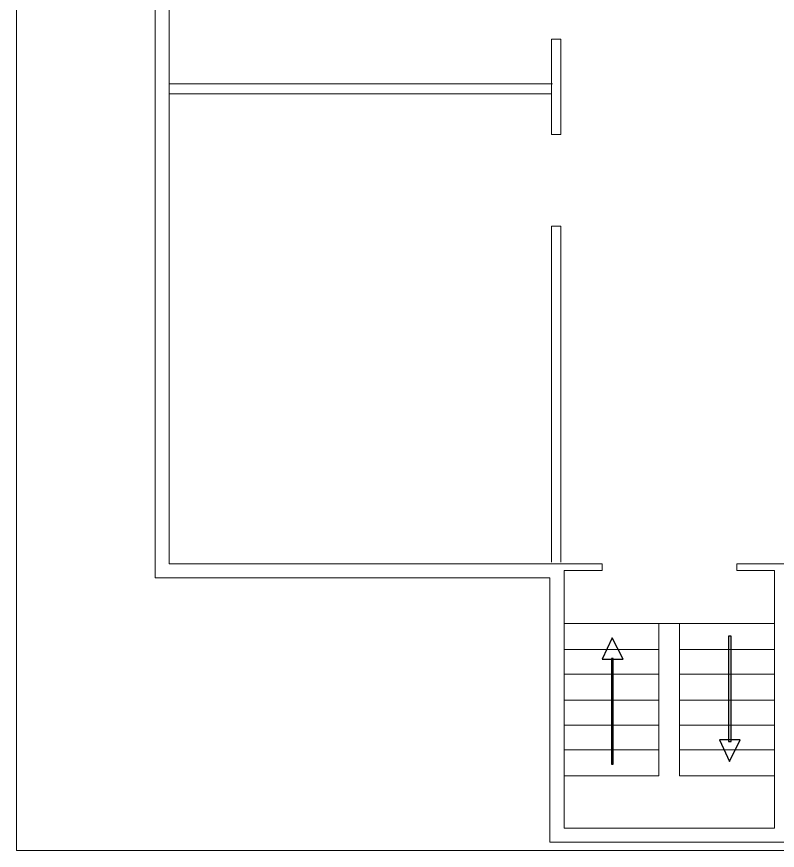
# Model space of a CAD drawing. Header units: inches. Extents: x -3.21 to 2.97, y -3.82 to 4.4.
# Drawn here: x -3.213 to -0.728, y -3.815 to -1.093 of the extents above; entities that cross this region are included whole.
import ezdxf

# ---------------------------------------------------------------- set-up
doc = ezdxf.new("R2010")
doc.units = ezdxf.units.IN
doc.header["$MEASUREMENT"] = 0
doc.layers.add('Layer 1', color=7, linetype='Continuous')

msp = doc.modelspace()

# ---------------------------------------------------------------- linework, layer by layer
at = {"layer": 'Layer 1', "color": 250, "lineweight": 5}
msp.add_open_spline([(-3.2134, 4.3998), (-3.2134, 4.3998), (2.9714, 4.3998), (2.9714, 4.3998), (2.9714, 4.3998), (2.9714, 4.3998), (2.9714, -3.8152), (2.9714, -3.8152), (2.9714, -3.8152), (2.9714, -3.8152), (-3.2134, -3.8152), (-3.2134, -3.8152), (-3.2134, -3.8152), (-3.2134, -3.8152), (-3.2134, 4.3998), (-3.2134, 4.3998)], degree=3, knots=[0, 0, 0, 0, 0.2, 0.2, 0.2, 0.2, 0.4, 0.4, 0.4, 0.4, 0.6, 0.6, 0.6, 0.6, 1, 1, 1, 1], dxfattribs=at)
msp.add_open_spline([(-3.2134, 4.3998), (-3.2134, 4.3998), (2.9714, 4.3998), (2.9714, 4.3998), (2.9714, 4.3998), (2.9714, 4.3998), (2.9714, -3.8152), (2.9714, -3.8152), (2.9714, -3.8152), (2.9714, -3.8152), (-3.2134, -3.8152), (-3.2134, -3.8152), (-3.2134, -3.8152), (-3.2134, -3.8152), (-3.2134, 4.3998), (-3.2134, 4.3998)], degree=3, knots=[0, 0, 0, 0, 0.2, 0.2, 0.2, 0.2, 0.4, 0.4, 0.4, 0.4, 0.6, 0.6, 0.6, 0.6, 1, 1, 1, 1], dxfattribs=at)
at = {"layer": 'Layer 1', "color": 250, "lineweight": 13}
for points, knots in [([(-2.7611, -2.9256), (-2.7611, -2.9256), (-2.7611, 3.5058), (-2.7611, 3.5058), (-2.7611, 3.5058), (-2.7611, 3.5058), (-1.4685, 3.5058), (-1.4685, 3.5058), (-1.4685, 3.5058), (-1.4685, 3.5058), (-1.4685, 4.3664), (-1.4685, 4.3664), (-1.4685, 4.3664), (-1.4685, 4.3664), (-0.6919, 4.3664), (-0.6919, 4.3664), (-0.6919, 4.3664), (-0.6919, 4.3664), (-0.6919, 3.5058), (-0.6919, 3.5058), (-0.6919, 3.5058), (-0.6919, 3.5058), (0.5979, 3.5058), (0.5979, 3.5058), (0.5979, 3.5058), (0.5979, 3.5058), (0.5979, 1.4507), (0.5979, 1.4507), (0.5979, 1.4507), (0.5979, 1.4507), (0.5762, 1.4588), (0.5762, 1.4588), (0.5762, 1.4588), (0.5762, 1.4588), (0.5544, 1.4643), (0.5544, 1.4643), (0.5544, 1.4643), (0.5544, 1.4643), (0.5544, 3.4623), (0.5544, 3.4623), (0.5544, 3.4623), (0.5544, 3.4623), (-0.6919, 3.4623), (-0.6919, 3.4623), (-0.6919, 3.4623), (-0.6919, 3.4623), (-0.7381, 3.4623), (-0.7381, 3.4623), (-0.7381, 3.4623), (-0.7381, 3.4623), (-0.8549, 3.4623), (-0.8549, 3.4623), (-0.8549, 3.4623), (-0.8549, 3.4623), (-0.8549, 3.4841), (-0.8549, 3.4841), (-0.8549, 3.4841), (-0.8549, 3.4841), (-0.7381, 3.4841), (-0.7381, 3.4841), (-0.7381, 3.4841), (-0.7381, 3.4841), (-0.7381, 3.5058), (-0.7381, 3.5058), (-0.7381, 3.5058), (-0.7381, 3.5058), (-0.7381, 4.3202), (-0.7381, 4.3202), (-0.7381, 4.3202), (-0.7381, 4.3202), (-1.4251, 4.3202), (-1.4251, 4.3202), (-1.4251, 4.3202), (-1.4251, 4.3202), (-1.4251, 3.5058), (-1.4251, 3.5058), (-1.4251, 3.5058), (-1.4251, 3.5058), (-1.4251, 3.4841), (-1.4251, 3.4841), (-1.4251, 3.4841), (-1.4251, 3.4841), (-1.3002, 3.4841), (-1.3002, 3.4841), (-1.3002, 3.4841), (-1.3002, 3.4841), (-1.3002, 3.4623), (-1.3002, 3.4623), (-1.3002, 3.4623), (-1.3002, 3.4623), (-1.4251, 3.4623), (-1.4251, 3.4623), (-1.4251, 3.4623), (-1.4251, 3.4623), (-1.4685, 3.4623), (-1.4685, 3.4623), (-1.4685, 3.4623), (-1.4685, 3.4623), (-2.7149, 3.4623), (-2.7149, 3.4623), (-2.7149, 3.4623), (-2.7149, 3.4623), (-2.7149, -2.8794), (-2.7149, -2.8794), (-2.7149, -2.8794), (-2.7149, -2.8794), (-1.5419, -2.8794), (-1.5419, -2.8794), (-1.5419, -2.8794), (-1.5419, -2.8794), (-1.3002, -2.8794), (-1.3002, -2.8794), (-1.3002, -2.8794), (-1.3002, -2.8794), (-1.3002, -2.9011), (-1.3002, -2.9011), (-1.3002, -2.9011), (-1.3002, -2.9011), (-1.4251, -2.9011), (-1.4251, -2.9011), (-1.4251, -2.9011), (-1.4251, -2.9011), (-1.4251, -2.9256), (-1.4251, -2.9256), (-1.4251, -2.9256), (-1.4251, -2.9256), (-1.4251, -3.7427), (-1.4251, -3.7427), (-1.4251, -3.7427), (-1.4251, -3.7427), (-0.7381, -3.7427), (-0.7381, -3.7427), (-0.7381, -3.7427), (-0.7381, -3.7427), (-0.7381, -2.9256), (-0.7381, -2.9256), (-0.7381, -2.9256), (-0.7381, -2.9256), (-0.7381, -2.9011), (-0.7381, -2.9011), (-0.7381, -2.9011), (-0.7381, -2.9011), (-0.8603, -2.9011), (-0.8603, -2.9011), (-0.8603, -2.9011), (-0.8603, -2.9011), (-0.8603, -2.8794), (-0.8603, -2.8794), (-0.8603, -2.8794), (-0.8603, -2.8794), (-0.7381, -2.8794), (-0.7381, -2.8794), (-0.7381, -2.8794), (-0.7381, -2.8794), (-0.6919, -2.8794), (-0.6919, -2.8794), (-0.6919, -2.8794), (-0.6919, -2.8794), (0.5544, -2.8794), (0.5544, -2.8794), (0.5544, -2.8794), (0.5544, -2.8794), (0.5544, 0.5005), (0.5544, 0.5005), (0.5544, 0.5005), (0.5544, 0.5005), (0.5762, 0.5059), (0.5762, 0.5059), (0.5762, 0.5059), (0.5762, 0.5059), (0.5979, 0.5114), (0.5979, 0.5114), (0.5979, 0.5114), (0.5979, 0.5114), (0.5979, -2.9256), (0.5979, -2.9256), (0.5979, -2.9256), (0.5979, -2.9256), (-0.6919, -2.9256), (-0.6919, -2.9256), (-0.6919, -2.9256), (-0.6919, -2.9256), (-0.6919, -3.7889), (-0.6919, -3.7889), (-0.6919, -3.7889), (-0.6919, -3.7889), (-1.4713, -3.7889), (-1.4713, -3.7889), (-1.4713, -3.7889), (-1.4713, -3.7889), (-1.4713, -2.9256), (-1.4713, -2.9256), (-1.4713, -2.9256), (-1.4713, -2.9256), (-2.7611, -2.9256), (-2.7611, -2.9256)], [0, 0, 0, 0, 0.02, 0.02, 0.02, 0.02, 0.04, 0.04, 0.04, 0.04, 0.06, 0.06, 0.06, 0.06, 0.08, 0.08, 0.08, 0.08, 0.1, 0.1, 0.1, 0.1, 0.12, 0.12, 0.12, 0.12, 0.14, 0.14, 0.14, 0.14, 0.16, 0.16, 0.16, 0.16, 0.18, 0.18, 0.18, 0.18, 0.2, 0.2, 0.2, 0.2, 0.22, 0.22, 0.22, 0.22, 0.24, 0.24, 0.24, 0.24, 0.26, 0.26, 0.26, 0.26, 0.28, 0.28, 0.28, 0.28, 0.3, 0.3, 0.3, 0.3, 0.32, 0.32, 0.32, 0.32, 0.34, 0.34, 0.34, 0.34, 0.36, 0.36, 0.36, 0.36, 0.38, 0.38, 0.38, 0.38, 0.4, 0.4, 0.4, 0.4, 0.42, 0.42, 0.42, 0.42, 0.44, 0.44, 0.44, 0.44, 0.46, 0.46, 0.46, 0.46, 0.48, 0.48, 0.48, 0.48, 0.5, 0.5, 0.5, 0.5, 0.52, 0.52, 0.52, 0.52, 0.54, 0.54, 0.54, 0.54, 0.56, 0.56, 0.56, 0.56, 0.58, 0.58, 0.58, 0.58, 0.6, 0.6, 0.6, 0.6, 0.62, 0.62, 0.62, 0.62, 0.64, 0.64, 0.64, 0.64, 0.66, 0.66, 0.66, 0.66, 0.68, 0.68, 0.68, 0.68, 0.7, 0.7, 0.7, 0.7, 0.72, 0.72, 0.72, 0.72, 0.74, 0.74, 0.74, 0.74, 0.76, 0.76, 0.76, 0.76, 0.78, 0.78, 0.78, 0.78, 0.8, 0.8, 0.8, 0.8, 0.82, 0.82, 0.82, 0.82, 0.84, 0.84, 0.84, 0.84, 0.86, 0.86, 0.86, 0.86, 0.88, 0.88, 0.88, 0.88, 0.9, 0.9, 0.9, 0.9, 0.92, 0.92, 0.92, 0.92, 0.94, 0.94, 0.94, 0.94, 0.96, 0.96, 0.96, 0.96, 1, 1, 1, 1]), ([(-1.425, -3.0748), (-1.425, -3.0748), (-1.1155, -3.0748), (-1.1155, -3.0748), (-1.1155, -3.0748), (-1.1155, -3.0748), (-1.1155, -3.159), (-1.1155, -3.159), (-1.1155, -3.159), (-1.1155, -3.159), (-1.425, -3.159), (-1.425, -3.159), (-1.425, -3.159), (-1.425, -3.159), (-1.425, -3.0748), (-1.425, -3.0748)], [0, 0, 0, 0, 0.2, 0.2, 0.2, 0.2, 0.4, 0.4, 0.4, 0.4, 0.6, 0.6, 0.6, 0.6, 1, 1, 1, 1]), ([(-1.0476, -3.0748), (-1.0476, -3.0748), (-0.738, -3.0748), (-0.738, -3.0748), (-0.738, -3.0748), (-0.738, -3.0748), (-0.738, -3.159), (-0.738, -3.159), (-0.738, -3.159), (-0.738, -3.159), (-1.0476, -3.159), (-1.0476, -3.159), (-1.0476, -3.159), (-1.0476, -3.159), (-1.0476, -3.0748), (-1.0476, -3.0748)], [0, 0, 0, 0, 0.2, 0.2, 0.2, 0.2, 0.4, 0.4, 0.4, 0.4, 0.6, 0.6, 0.6, 0.6, 1, 1, 1, 1]), ([(-1.425, -3.159), (-1.425, -3.159), (-1.1155, -3.159), (-1.1155, -3.159), (-1.1155, -3.159), (-1.1155, -3.159), (-1.1155, -3.2404), (-1.1155, -3.2404), (-1.1155, -3.2404), (-1.1155, -3.2404), (-1.425, -3.2404), (-1.425, -3.2404), (-1.425, -3.2404), (-1.425, -3.2404), (-1.425, -3.159), (-1.425, -3.159)], [0, 0, 0, 0, 0.2, 0.2, 0.2, 0.2, 0.4, 0.4, 0.4, 0.4, 0.6, 0.6, 0.6, 0.6, 1, 1, 1, 1]), ([(-1.0476, -3.159), (-1.0476, -3.159), (-0.738, -3.159), (-0.738, -3.159), (-0.738, -3.159), (-0.738, -3.159), (-0.738, -3.2404), (-0.738, -3.2404), (-0.738, -3.2404), (-0.738, -3.2404), (-1.0476, -3.2404), (-1.0476, -3.2404), (-1.0476, -3.2404), (-1.0476, -3.2404), (-1.0476, -3.159), (-1.0476, -3.159)], [0, 0, 0, 0, 0.2, 0.2, 0.2, 0.2, 0.4, 0.4, 0.4, 0.4, 0.6, 0.6, 0.6, 0.6, 1, 1, 1, 1]), ([(-1.425, -3.2404), (-1.425, -3.2404), (-1.1155, -3.2404), (-1.1155, -3.2404), (-1.1155, -3.2404), (-1.1155, -3.2404), (-1.1155, -3.3246), (-1.1155, -3.3246), (-1.1155, -3.3246), (-1.1155, -3.3246), (-1.425, -3.3246), (-1.425, -3.3246), (-1.425, -3.3246), (-1.425, -3.3246), (-1.425, -3.2404), (-1.425, -3.2404)], [0, 0, 0, 0, 0.2, 0.2, 0.2, 0.2, 0.4, 0.4, 0.4, 0.4, 0.6, 0.6, 0.6, 0.6, 1, 1, 1, 1]), ([(-1.0476, -3.2404), (-1.0476, -3.2404), (-0.738, -3.2404), (-0.738, -3.2404), (-0.738, -3.2404), (-0.738, -3.2404), (-0.738, -3.3246), (-0.738, -3.3246), (-0.738, -3.3246), (-0.738, -3.3246), (-1.0476, -3.3246), (-1.0476, -3.3246), (-1.0476, -3.3246), (-1.0476, -3.3246), (-1.0476, -3.2404), (-1.0476, -3.2404)], [0, 0, 0, 0, 0.2, 0.2, 0.2, 0.2, 0.4, 0.4, 0.4, 0.4, 0.6, 0.6, 0.6, 0.6, 1, 1, 1, 1]), ([(-1.425, -3.3246), (-1.425, -3.3246), (-1.1155, -3.3246), (-1.1155, -3.3246), (-1.1155, -3.3246), (-1.1155, -3.3246), (-1.1155, -3.4061), (-1.1155, -3.4061), (-1.1155, -3.4061), (-1.1155, -3.4061), (-1.425, -3.4061), (-1.425, -3.4061), (-1.425, -3.4061), (-1.425, -3.4061), (-1.425, -3.3246), (-1.425, -3.3246)], [0, 0, 0, 0, 0.2, 0.2, 0.2, 0.2, 0.4, 0.4, 0.4, 0.4, 0.6, 0.6, 0.6, 0.6, 1, 1, 1, 1]), ([(-1.0476, -3.3246), (-1.0476, -3.3246), (-0.738, -3.3246), (-0.738, -3.3246), (-0.738, -3.3246), (-0.738, -3.3246), (-0.738, -3.4061), (-0.738, -3.4061), (-0.738, -3.4061), (-0.738, -3.4061), (-1.0476, -3.4061), (-1.0476, -3.4061), (-1.0476, -3.4061), (-1.0476, -3.4061), (-1.0476, -3.3246), (-1.0476, -3.3246)], [0, 0, 0, 0, 0.2, 0.2, 0.2, 0.2, 0.4, 0.4, 0.4, 0.4, 0.6, 0.6, 0.6, 0.6, 1, 1, 1, 1]), ([(-1.425, -3.4061), (-1.425, -3.4061), (-1.1155, -3.4061), (-1.1155, -3.4061), (-1.1155, -3.4061), (-1.1155, -3.4061), (-1.1155, -3.4875), (-1.1155, -3.4875), (-1.1155, -3.4875), (-1.1155, -3.4875), (-1.425, -3.4875), (-1.425, -3.4875), (-1.425, -3.4875), (-1.425, -3.4875), (-1.425, -3.4061), (-1.425, -3.4061)], [0, 0, 0, 0, 0.2, 0.2, 0.2, 0.2, 0.4, 0.4, 0.4, 0.4, 0.6, 0.6, 0.6, 0.6, 1, 1, 1, 1]), ([(-1.0476, -3.4061), (-1.0476, -3.4061), (-0.738, -3.4061), (-0.738, -3.4061), (-0.738, -3.4061), (-0.738, -3.4061), (-0.738, -3.4875), (-0.738, -3.4875), (-0.738, -3.4875), (-0.738, -3.4875), (-1.0476, -3.4875), (-1.0476, -3.4875), (-1.0476, -3.4875), (-1.0476, -3.4875), (-1.0476, -3.4061), (-1.0476, -3.4061)], [0, 0, 0, 0, 0.2, 0.2, 0.2, 0.2, 0.4, 0.4, 0.4, 0.4, 0.6, 0.6, 0.6, 0.6, 1, 1, 1, 1]), ([(-1.425, -3.4875), (-1.425, -3.4875), (-1.1155, -3.4875), (-1.1155, -3.4875), (-1.1155, -3.4875), (-1.1155, -3.4875), (-1.1155, -3.5716), (-1.1155, -3.5716), (-1.1155, -3.5716), (-1.1155, -3.5716), (-1.425, -3.5716), (-1.425, -3.5716), (-1.425, -3.5716), (-1.425, -3.5716), (-1.425, -3.4875), (-1.425, -3.4875)], [0, 0, 0, 0, 0.2, 0.2, 0.2, 0.2, 0.4, 0.4, 0.4, 0.4, 0.6, 0.6, 0.6, 0.6, 1, 1, 1, 1]), ([(-1.0476, -3.4875), (-1.0476, -3.4875), (-0.738, -3.4875), (-0.738, -3.4875), (-0.738, -3.4875), (-0.738, -3.4875), (-0.738, -3.5717), (-0.738, -3.5717), (-0.738, -3.5717), (-0.738, -3.5717), (-1.0476, -3.5717), (-1.0476, -3.5717), (-1.0476, -3.5717), (-1.0476, -3.5717), (-1.0476, -3.4875), (-1.0476, -3.4875)], [0, 0, 0, 0, 0.2, 0.2, 0.2, 0.2, 0.4, 0.4, 0.4, 0.4, 0.6, 0.6, 0.6, 0.6, 1, 1, 1, 1])]:
    msp.add_open_spline(points, degree=3, knots=knots, dxfattribs=at)
for points in [[(-1.4658, -1.4786), (-1.4658, -1.4786), (-1.4658, -1.1664), (-1.4658, -1.1664)], [(-1.4658, -1.1664), (-1.4658, -1.1664), (-1.436, -1.1664), (-1.436, -1.1664)], [(-1.4359, -1.4786), (-1.4359, -1.4786), (-1.4359, -1.1664), (-1.4359, -1.1664)], [(-2.7149, -1.3129), (-2.7149, -1.3129), (-1.4631, -1.3129), (-1.4631, -1.3129)], [(-2.7149, -1.3455), (-2.7149, -1.3455), (-1.4658, -1.3455), (-1.4658, -1.3455)], [(-1.4658, -1.4786), (-1.4658, -1.4786), (-1.436, -1.4786), (-1.436, -1.4786)], [(-1.4658, -2.874), (-1.4658, -2.874), (-1.4658, -1.7772), (-1.4658, -1.7772)], [(-1.4658, -1.7772), (-1.4658, -1.7772), (-1.436, -1.7772), (-1.436, -1.7772)], [(-1.4359, -2.874), (-1.4359, -2.874), (-1.4359, -1.7772), (-1.4359, -1.7772)], [(-1.1345, -3.0748), (-1.1345, -3.0748), (-1.0286, -3.0748), (-1.0286, -3.0748)]]:
    msp.add_open_spline(points, degree=3, dxfattribs=at)
at = {"layer": 'Layer 1', "color": 250}
for points, knots in [([(-1.3001, -3.1916), (-1.3001, -3.1916), (-1.2676, -3.121), (-1.2676, -3.121), (-1.2676, -3.121), (-1.2676, -3.121), (-1.2323, -3.1916), (-1.2323, -3.1916), (-1.2323, -3.1916), (-1.2323, -3.1916), (-1.3001, -3.1916), (-1.3001, -3.1916)], [0, 0, 0, 0, 0.25, 0.25, 0.25, 0.25, 0.5, 0.5, 0.5, 0.5, 1, 1, 1, 1]), ([(-0.8874, -3.1156), (-0.8874, -3.1156), (-0.8792, -3.1156), (-0.8792, -3.1156), (-0.8792, -3.1156), (-0.8792, -3.1156), (-0.8792, -3.4603), (-0.8792, -3.4603), (-0.8792, -3.4603), (-0.8792, -3.4603), (-0.8874, -3.4603), (-0.8874, -3.4603), (-0.8874, -3.4603), (-0.8874, -3.4603), (-0.8874, -3.1156), (-0.8874, -3.1156)], [0, 0, 0, 0, 0.2, 0.2, 0.2, 0.2, 0.4, 0.4, 0.4, 0.4, 0.6, 0.6, 0.6, 0.6, 1, 1, 1, 1]), ([(-1.2703, -3.1889), (-1.2703, -3.1889), (-1.2648, -3.1889), (-1.2648, -3.1889), (-1.2648, -3.1889), (-1.2648, -3.1889), (-1.2648, -3.5336), (-1.2648, -3.5336), (-1.2648, -3.5336), (-1.2648, -3.5336), (-1.2703, -3.5336), (-1.2703, -3.5336), (-1.2703, -3.5336), (-1.2703, -3.5336), (-1.2703, -3.1889), (-1.2703, -3.1889)], [0, 0, 0, 0, 0.2, 0.2, 0.2, 0.2, 0.4, 0.4, 0.4, 0.4, 0.6, 0.6, 0.6, 0.6, 1, 1, 1, 1]), ([(-0.9173, -3.4549), (-0.9173, -3.4549), (-0.8494, -3.4549), (-0.8494, -3.4549), (-0.8494, -3.4549), (-0.8494, -3.4549), (-0.8847, -3.5255), (-0.8847, -3.5255), (-0.8847, -3.5255), (-0.8847, -3.5255), (-0.9173, -3.4549), (-0.9173, -3.4549)], [0, 0, 0, 0, 0.25, 0.25, 0.25, 0.25, 0.5, 0.5, 0.5, 0.5, 1, 1, 1, 1])]:
    msp.add_open_spline(points, degree=3, knots=knots, dxfattribs=at)

doc.saveas('drawing.dxf')
